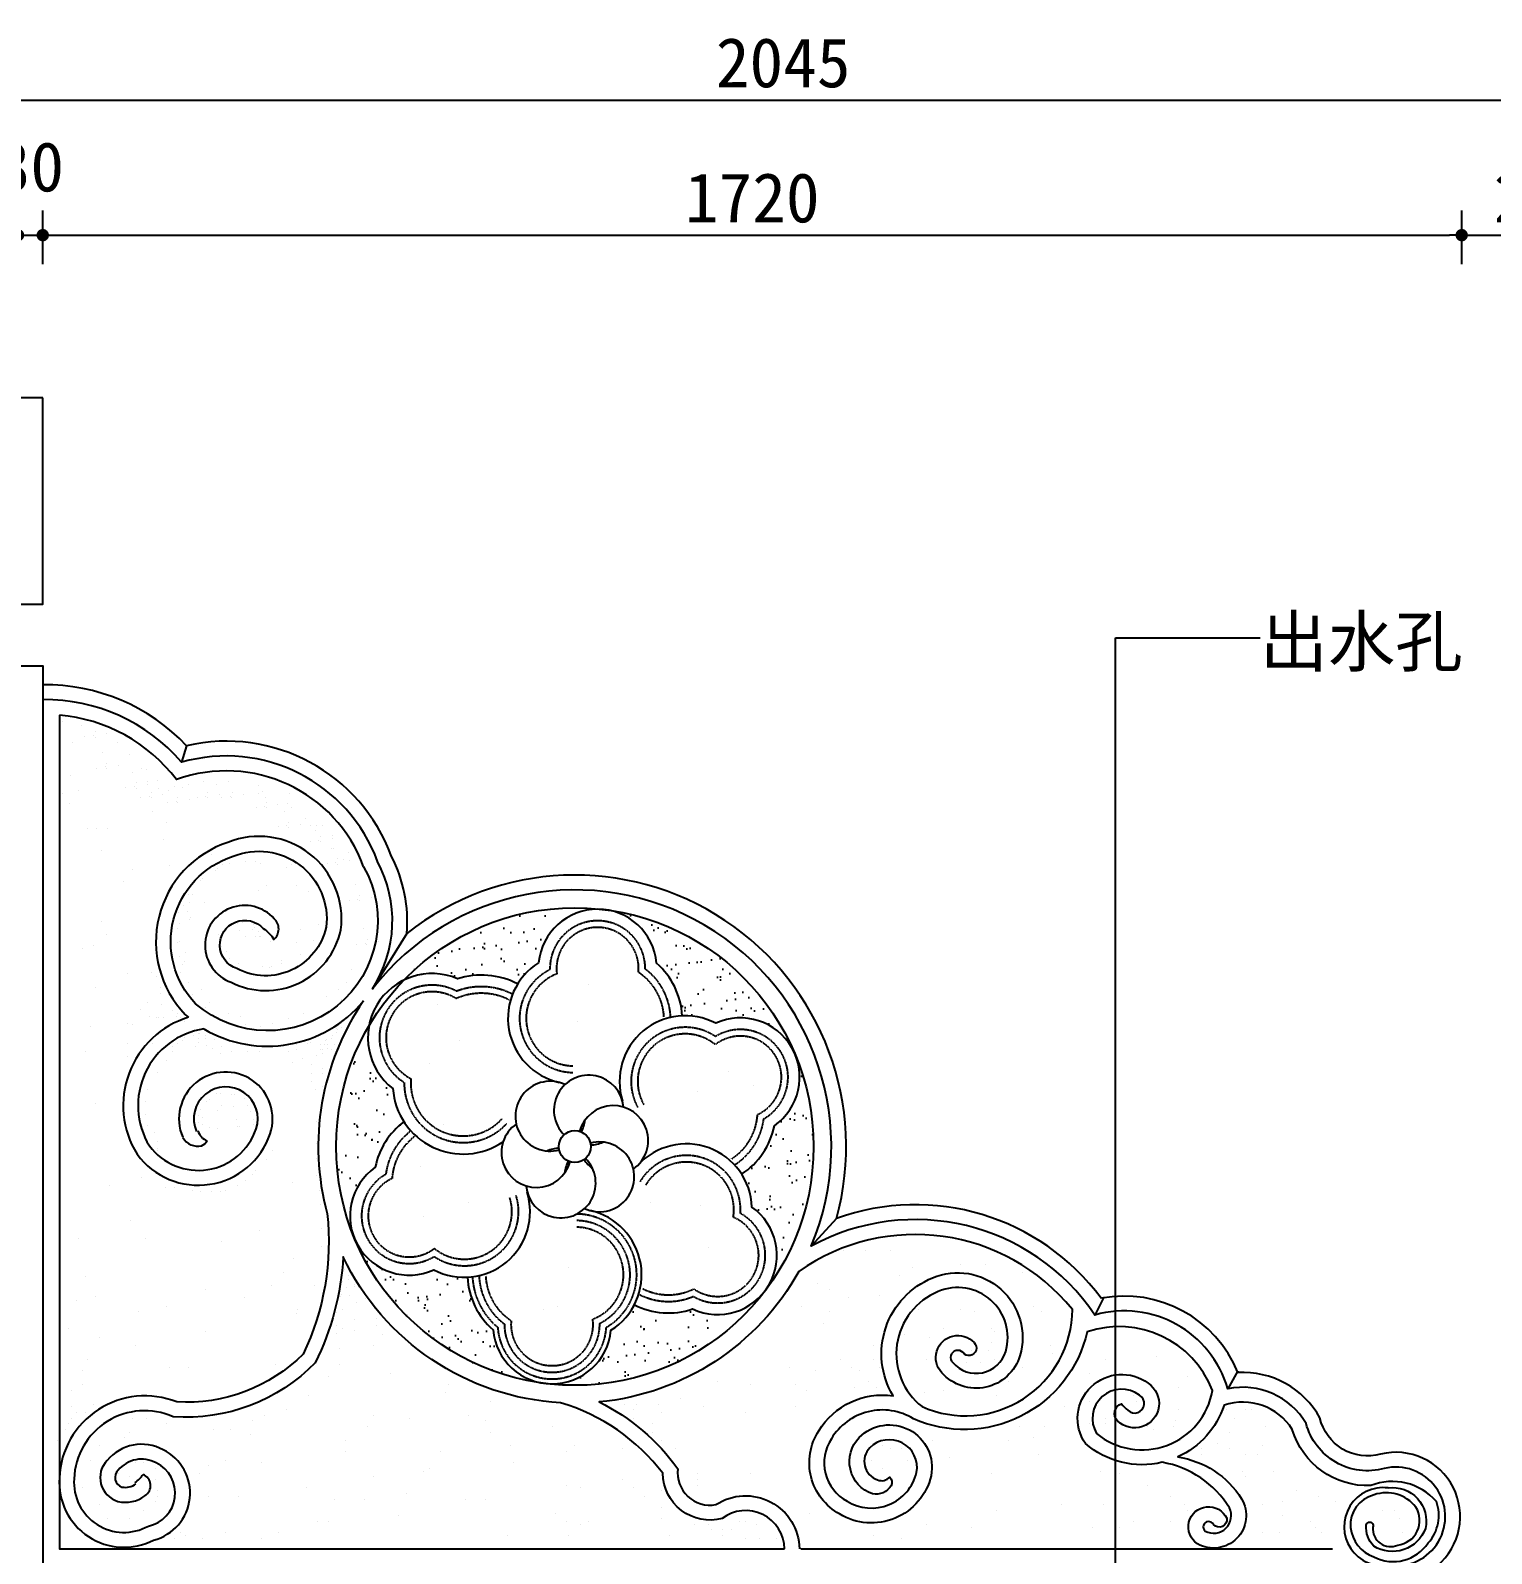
# Model space of a CAD drawing. Extents: x 100 to 5330, y 4380 to 7171.
# Drawn here: x 2473 to 4244, y 5311 to 7156 of the extents above; entities that cross this region are included whole.
import ezdxf

# ---------------------------------------------------------------- set-up
doc = ezdxf.new("R2010")
doc.units = 0
doc.header["$LTSCALE"] = 0.85
doc.header["$MEASUREMENT"] = 0
doc.header["$PDMODE"] = 3
doc.header["$PDSIZE"] = 15
doc.linetypes.add('DASHED', pattern=[0.75, 0.5, -0.25])
doc.layers.get('0').update_dxf_attribs({"color": 3, "linetype": 'CONTINUOUS'})
doc.layers.get('DEFPOINTS').update_dxf_attribs({"linetype": 'CONTINUOUS'})
for name, color, linetype in [('3', 3, 'CONTINUOUS'), ('4', 4, 'CONTINUOUS'), ('7', 7, 'CONTINUOUS'), ('BH', 3, 'CONTINUOUS'), ('DIM', 3, 'CONTINUOUS'), ('TEXT', 3, 'CONTINUOUS')]:
    doc.layers.add(name, color=color, linetype=linetype)
doc.styles.add('HZ', font='')
doc.styles.get("Standard").update_dxf_attribs({"font": 'ISOCP'})
doc.styles.get('HZ').set_extended_font_data('仿宋_GB2312')
doc.dimstyles.new('ISO-25_WS', dxfattribs={"dimscale": 10, "dimtxt": 2.5, "dimasz": 2.5, "dimexe": 1.25, "dimexo": 0.625, "dimtad": 1, "dimdec": 4, "dimtxsty": 'STANDARD', "dimcen": 2.5, "dimazin": 3, "dimtfac": 1, "dimtdec": 4, "dimtmove": 0, "dimatfit": 3, "dimtolj": 1, "dimtzin": 0})

# ---------------------------------------------------------------- blocks, each defined once
blk = doc.blocks.new('_DOT')
at = {"color": 0, "linetype": 'BYBLOCK'}
blk.add_line((-0.5, 0), (-1, 0), dxfattribs=at)
at = {"color": 0, "linetype": 'BYBLOCK', "const_width": 0.5}
blk.add_lwpolyline([(-0.25, 0, 1), (0.25, 0, 1)], format="xyb", close=True, dxfattribs=at)
blk = doc.blocks.new('*D56')
at = {"color": 0, "linetype": 'BYBLOCK'}
for p, q in [((30186.6, -21385.8), (30186.6, -21288.8)), ((28156.8, -21318.8), (30171.6, -21318.8))]:
    blk.add_line(p, q, dxfattribs=at)
at = {"layer": 'DEFPOINTS', "color": 0, "linetype": 'BYBLOCK'}
for p in [(30186.6, -21318.8), (28141.8, -21400.6), (30186.6, -21415.8)]:
    blk.add_point(p, dxfattribs=at)
at = {"color": 0, "linetype": 'BYBLOCK', "xscale": 15, "yscale": 15, "zscale": 15, "rotation": 180}
blk.add_blockref('_DOT', (28141.8, -21318.8), dxfattribs=at)
at = {"color": 0, "linetype": 'BYBLOCK', "xscale": 15, "yscale": 15, "zscale": 15}
blk.add_blockref('_DOT', (30186.6, -21318.8), dxfattribs=at)
at = {"color": 0, "linetype": 'BYBLOCK', "insert": (29164.2, -21273.8), "char_height": 60, "attachment_point": 5, "style": 'HZ'}
blk.add_mtext('\\A1;2045', dxfattribs=at)
blk = doc.blocks.new('*D6')
at = {"color": 0, "linetype": 'BYBLOCK'}
for p, q in [((28236.8, -21517.6), (28236.8, -21452.5)), ((28266.8, -21517.6), (28266.8, -21452.5)), ((28221.8, -21482.5), (28206.8, -21482.5)), ((28236.8, -21482.5), (28266.8, -21482.5)), ((28236.8, -21482.5), (28266.8, -21482.5)), ((28281.8, -21482.5), (28296.8, -21482.5))]:
    blk.add_line(p, q, dxfattribs=at)
at = {"layer": 'DEFPOINTS', "color": 0, "linetype": 'BYBLOCK'}
for p in [(28266.8, -21482.5), (28236.8, -21547.6), (28266.8, -21547.6)]:
    blk.add_point(p, dxfattribs=at)
at = {"color": 0, "linetype": 'BYBLOCK', "xscale": 15, "yscale": 15, "zscale": 15}
blk.add_blockref('_DOT', (28236.8, -21482.5), dxfattribs=at)
at = {"color": 0, "linetype": 'BYBLOCK', "xscale": 15, "yscale": 15, "zscale": 15, "rotation": 180}
blk.add_blockref('_DOT', (28266.8, -21482.5), dxfattribs=at)
at = {"color": 0, "linetype": 'BYBLOCK', "insert": (28251.8, -21400), "char_height": 60, "attachment_point": 5, "style": 'HZ'}
blk.add_mtext('\\A1;30', dxfattribs=at)
blk = doc.blocks.new('*D9')
at = {"color": 0, "linetype": 'BYBLOCK'}
for p, q in [((28266.8, -21517.6), (28266.8, -21452.5)), ((29986.6, -21517.6), (29986.6, -21452.5)), ((28281.8, -21482.5), (29971.6, -21482.5))]:
    blk.add_line(p, q, dxfattribs=at)
at = {"layer": 'DEFPOINTS', "color": 0, "linetype": 'BYBLOCK'}
for p in [(29986.6, -21482.5), (28266.8, -21547.6), (29986.6, -21547.6)]:
    blk.add_point(p, dxfattribs=at)
at = {"color": 0, "linetype": 'BYBLOCK', "xscale": 15, "yscale": 15, "zscale": 15, "rotation": 180}
blk.add_blockref('_DOT', (28266.8, -21482.5), dxfattribs=at)
at = {"color": 0, "linetype": 'BYBLOCK', "xscale": 15, "yscale": 15, "zscale": 15}
blk.add_blockref('_DOT', (29986.6, -21482.5), dxfattribs=at)
at = {"color": 0, "linetype": 'BYBLOCK', "insert": (29126.7, -21437.5), "char_height": 60, "attachment_point": 5, "style": 'HZ'}
blk.add_mtext('\\A1;1720', dxfattribs=at)
blk = doc.blocks.new('*D5')
at = {"color": 0, "linetype": 'BYBLOCK'}
for p, q in [((29986.6, -21517.6), (29986.6, -21452.5)), ((30186.6, -21514.8), (30186.6, -21452.5)), ((30001.6, -21482.5), (30171.6, -21482.5))]:
    blk.add_line(p, q, dxfattribs=at)
at = {"layer": 'DEFPOINTS', "color": 0, "linetype": 'BYBLOCK'}
for p in [(30186.6, -21482.5), (29986.6, -21547.6), (30186.6, -21544.8)]:
    blk.add_point(p, dxfattribs=at)
at = {"color": 0, "linetype": 'BYBLOCK', "xscale": 15, "yscale": 15, "zscale": 15, "rotation": 180}
blk.add_blockref('_DOT', (29986.6, -21482.5), dxfattribs=at)
at = {"color": 0, "linetype": 'BYBLOCK', "xscale": 15, "yscale": 15, "zscale": 15}
blk.add_blockref('_DOT', (30186.6, -21482.5), dxfattribs=at)
at = {"color": 0, "linetype": 'BYBLOCK', "insert": (30086.6, -21437.5), "char_height": 60, "attachment_point": 5, "style": 'HZ'}
blk.add_mtext('\\A1;200', dxfattribs=at)

msp = doc.modelspace()

# ---------------------------------------------------------------- hatches: boundary and pattern name
at = {"layer": 'BH'}
h = msp.add_hatch(dxfattribs=at)
h.set_pattern_fill('AR-SAND', color=256, scale=20, style=0)
h.set_pattern_definition([(37.5, (11225.832, 10543.312), (-1.25987, 38.53648), [0, -30.4, 0, -34, 0, -32.5]), (7.5, (11225.83, 10543.31), (35.39553, 56.44292), [0, -16.4, 0, -27.4, 0, -10.5]), (327.5, (11201.232, 10543.312), (62.28284, 0.11318), [0, -10, 0, -36, 0, -47]), (317.5, (11201.23, 10543.31), (60.12253, 17.5535), [0, -5, 0, -23.6, 0, -27])])
h.paths.add_polyline_path([(3063.9, 6000.9, 0.196998), (2990.8, 6007.2, 0.219933), (2925.5, 6005.4, 0.194994), (2843.8, 5803.9, 1), (3422.5, 5803.9, 0.377436), (3169.8, 6090.9, 0.423489), (3089.3, 6026.6, 0.11464)])
h.paths.add_polyline_path([(3422.5, 5803.9, 0.099431), (3400, 5915.7, 0.423489), (3304, 5953.3, 0.1338), (3263.2, 5962.3, 0.202737), (3232.3, 6026, 0.352629), (3169.9, 6090.9, 0.451992), (2843.8, 5803.9, 1)])
h.paths.add_polyline_path([(3363.3, 5628.7, 0.423489), (3347.9, 5730.6, 0.1338), (3335.3, 5770.5, 0.202737), (3375, 5829.1, 0.352629), (3400, 5915.6, 0.819149), (2843.8, 5803.9, 0.717999)])
h.paths.add_polyline_path([(3205.3, 5612.2, 0.202737), (3275.9, 5607.1, 0.352629), (3363.3, 5628.6, 0.164161), (3422.5, 5803.9, 1), (2843.8, 5803.9, 0.377436), (3096.5, 5516.9, 0.423489), (3177, 5581.3, 0.1338)])
h.paths.add_polyline_path([(2843.8, 5803.9, 0.099431), (2866.3, 5692.2, 0.423489), (2962.3, 5654.6, 0.1338), (3003.1, 5645.6, 0.202737), (3034, 5581.9, 0.352629), (3096.4, 5516.9, 0.451992), (3422.5, 5803.9, 1)])
h.paths.add_polyline_path([(2883.7, 5950.5, 0.283657), (2912.6, 5874.1, 0.125805), (2926.1, 5833.9, 0.185584), (2891.3, 5778.8, 0.352629), (2866.3, 5692.2, 0.819149), (3422.5, 5803.9, 0.764269)])

# ---------------------------------------------------------------- linework, layer by layer
at = {"layer": '3'}
for p, q in [((2662.7, 6289.6), (2656.6, 6269.5)), ((2929.4, 6062.1), (2887.9, 5995.1)), ((3450.3, 5716.6), (3419.6, 5683.1)), ((3774.4, 5621.5), (3763.5, 5599.8)), ((3936.8, 5532.1), (3924.6, 5510.3))]:
    msp.add_line(p, q, dxfattribs=at)
for points in [[(4178.8, 5296.3, 0.791416), (4109.8, 5431.2, -0.428624), (4036.3, 5475.1, 0.288308), (3936.8, 5530, 0.357578), (3771.2, 5620.1, 0.331323), (3450.3, 5716.6, 0.724374), (2929.4, 6062.1, 0.142067), (2911, 6155.4, 0.378016), (2662.7, 6289.6, 0.209513), (2488.1, 6363.4)], [(3263.2, 5962.3, 0.202737), (3232.3, 6026, 0.912481), (3089.3, 6026.6, 0.668776), (3114.3, 5881.6)], [(3063.7, 6001.1, 0.196325), (2990.8, 6007.2, 0.881555), (2912.6, 5874.1, 0.578336), (3046.2, 5809.7, 0.578336)], [(3335.3, 5770.5, 0.202737), (3375, 5829.1, 0.912481), (3304, 5953.3, 0.668776), (3191, 5859.1)], [(3104.7, 5883, 0.003591), (3105.2, 5884.2, 0.003591)], [(3187.4, 5868.1, 0.003591), (3188.7, 5868.3, 0.003591)], [(2926.1, 5833.9, 0.185584), (2891.3, 5778.8, 0.912481), (2962.3, 5654.6, 0.668776), (3075.3, 5748.8)], [(3205.3, 5612.2, 0.202737), (3275.9, 5607.1, 0.912481), (3347.9, 5730.6, 0.668776), (3209.8, 5781.5)], [(3078.9, 5739.8, 0.003591), (3077.6, 5739.6, 0.003591)], [(3003.1, 5645.6, 0.202737), (3034, 5581.9, 0.912481), (3177, 5581.3, 0.668776), (3152, 5726.3)], [(4118.8, 5390.3, -0.525547), (4164.1, 5341.1, -0.477146), (4101.4, 5319.8, -0.208438), (4092.4, 5345, -1.234316), (4100.3, 5342.7, 0.561768), (4130.5, 5320.9, 0.54689), (4152.6, 5367.1, 0.318921), (4101.9, 5381.9, 0.370156), (4073.4, 5342.2, 0.290787), (4101.7, 5306.7, 0.381126), (4167.5, 5323.7, 0.278972), (4177.4, 5373.9, 0.316922), (4097.9, 5393.1, -0.343847), (4002.8, 5461.2, 0.346985), (3920.1, 5490.5, -0.209566), (3864, 5427.8, -0.218451), (3941.1, 5377.2, -0.774545), (3887.8, 5322.6, -1.319491), (3923.4, 5353.5, -0.724551), (3907.1, 5345.8, 1.272357), (3897.3, 5337.9, 0.727159), (3926.6, 5366.2, 0.215375), (3845, 5421.3, -0.2422), (3752, 5444.1, -0.848771), (3828, 5517.2, -1.103306), (3790.8, 5471.6, -0.548166), (3795.8, 5492.3, 0.062449), (3803.5, 5484.3, 1.124341), (3817.7, 5502.5, 0.829528), (3765.6, 5456.1, 0.575232), (3906.1, 5508.4, 0.400538), (3754.2, 5579.4, -0.471263), (3543.5, 5474.1, 0.416819), (3444.1, 5449.8, 0.440092), (3463.1, 5374.3, 0.510008), (3547.4, 5408.9, 0.736291), (3490.6, 5438.9, 0.545634), (3499.9, 5400, 0.305141), (3514.9, 5403.3, -0.358537), (3516.5, 5392.9, -0.302397), (3493.9, 5383, -0.547148), (3477.8, 5451.5, -0.741373), (3565, 5405.1, -0.509756), (3454.1, 5358.7, -0.436292), (3428.9, 5459.4, -0.301431), (3518.9, 5501.8, -0.46), (3566.8, 5644.8, -0.632848), (3672.6, 5550.4, -0.586963), (3578.1, 5529.8, -1.012216), (3617, 5566.3, -1.075767), (3603.7, 5554.2, 1.030358), (3591.3, 5542.1, 0.590279), (3655.4, 5555.6, 0.633127), (3573.7, 5628.2, 0.576936), (3554, 5488.8, 0.540706), (3736.2, 5606.4, 0.394895), (3404.8, 5652.7, -0.246798), (3162.6, 5494.4, -0.121809), (3258.1, 5413.5, 0.509232), (3304.2, 5370, -0.591009), (3405.4, 5316.6)]]:
    msp.add_lwpolyline(points, format="xyb", dxfattribs=at)
at = {"layer": '3', "linetype": 'DASHED'}
for points in [[(3249.2, 5961.6, 0.222479), (3218.5, 6019.1, 1.018653), (3103, 6018.2, 0.789851), (3130.8, 5893.7, 0.789851)], [(3241.2, 5961.2, 0.238434), (3210.3, 6015.1, 1.119632), (3111.4, 6013.1, 0.828286), (3130.9, 5901.7, 0.828286)], [(3057.3, 5988.6, 0.213023), (2989.9, 5992.1, 0.965558), (2926.4, 5881.6, 0.689183), (3050.6, 5831.8, 0.689183)], [(3053.7, 5981.5, 0.226057), (2989.4, 5983.2, 1.039959), (2934.6, 5886.1, 0.716538), (3044.7, 5837.3, 0.716538)], [(3327.7, 5782.3, 0.222479), (3362.2, 5837.6, 1.018653), (3303.6, 5937.2, 0.789851), (3209.7, 5850.8, 0.789851)], [(3323.3, 5789, 0.238434), (3354.6, 5842.7, 1.119632), (3303.4, 5927.4, 0.828286), (3216.7, 5854.7, 0.828286)], [(2934.3, 5822.6, 0.204594), (2904.1, 5770.3, 1.018653), (2962.7, 5670.7, 0.708848), (3062, 5744.6, 0.708848)], [(2939.1, 5816.2, 0.220428), (2911.7, 5765.2, 1.119632), (2962.9, 5680.5, 0.744341), (3054.3, 5742.2, 0.744341)], [(3211.7, 5624.6, 0.222479), (3276.8, 5622.4, 1.018653), (3333.8, 5723, 0.789851), (3212, 5761.1, 0.789851)], [(3215.3, 5631.8, 0.238434), (3277.4, 5631.5, 1.119632), (3325.2, 5718.2, 0.828286), (3218.9, 5757, 0.828286)], [(3009.1, 5645.9, 0.210233), (3039.8, 5584.8, 0.950707), (3171.3, 5584.9, 0.762547), (3135.6, 5722.2, 0.68355)], [(3017.1, 5646.3, 0.222479), (3047.8, 5588.8, 1.018653), (3163.3, 5589.7, 0.789851), (3135.5, 5714.2, 0.789851)], [(3025.1, 5646.7, 0.238434), (3056, 5592.8, 1.119632), (3154.9, 5594.8, 0.828286), (3135.4, 5706.2, 0.828286)]]:
    msp.add_lwpolyline(points, format="xyb", dxfattribs=at)
at = {"layer": '4'}
msp.add_lwpolyline([(2488.4, 6711.3), (2238.4, 6711.3), (2238.4, 6461.3), (2488.4, 6461.3)], close=True, dxfattribs=at)
msp.add_lwpolyline([(2238.4, 5296.3), (2238.4, 6386.3), (2488.4, 6386.3), (2488.4, 5296.3)], dxfattribs=at)
msp.add_lwpolyline([(4118.8, 5390.3, 1.148503), (4120.4, 5296.3, 1.205155), (4114.3, 5413.8, -0.416553), (4019.5, 5468.4, 0.322391), (3924.6, 5510.3, 0.412716), (3763.5, 5599.8, 0.387356), (3419.6, 5683.1, 0.876565), (2887.9, 5995.1, 0.271531), (2894.1, 6149.2, 0.393366), (2656.6, 6269.5, 0.222097), (2488.4, 6345.4)], format="xyb", dxfattribs=at)
at = {"layer": '7'}
for points in [[(2508.4, 6326.7), (2508.4, 5316.3), (3387.4, 5316.3)], [(3406.9, 5316.3), (4051.4, 5316.3)]]:
    msp.add_lwpolyline(points, dxfattribs=at)
for points in [[(2877.2, 6143, 0.412659), (2650.4, 6248.5, 0.211698), (2508.4, 6326.7)], [(2877.2, 6143, -0.840249), (2673.5, 5976.9, -0.553096), (2719, 6155.6, -0.572926), (2831.8, 6069.6, -0.492881), (2723.6, 6019.5, -1.30331), (2755.5, 6068, -0.123513), (2768.4, 6054.8, 0.441623), (2768.9, 6080, 1.281603), (2716.5, 6002.9, 0.4913), (2849.6, 6066.5, 0.573534), (2712.8, 6172.5, 0.552939), (2660.9, 5964, 0.007689), (2664.8, 5960.5)], [(2877.1, 5980.3, 0.220331), (2833, 5722.7, -0.140683), (2803.8, 5552.5, -0.214238), (2650.6, 5494.4, 0.51836), (2508.4, 5402.4, 0.583613), (2622.7, 5327.1, 0.697928), (2634.1, 5436.5, 0.357278), (2566.4, 5423.7, 0.563996), (2579.3, 5374, 0.225672), (2612.1, 5380.8)], [(2683.6, 5946.4, 0.367555), (2877.1, 5980.3, 0.367555)], [(2664.8, 5960.5, 0.491884), (2602.6, 5794.6, 0.605662), (2763.9, 5819.4, 1.452465), (2658, 5815.1)], [(2683.6, 5946.4, 0.536303), (2617.5, 5804.7, 0.602214), (2746.9, 5825.2, 1.451576), (2674.5, 5822.2)], [(3387.4, 5316.3, 0.612468), (3311.7, 5353.3, -0.489604), (3239.8, 5408, 0.158896), (3116, 5493.5, -0.274452), (2852.4, 5670.3, -0.101314), (2818.6, 5542, -0.221703), (2646.4, 5476.6, 0.529466), (2526.3, 5401.4, 0.596653), (2616.3, 5344.1, 0.720078), (2625.8, 5420.5, 0.366205), (2579.7, 5411.6, 0.568534), (2584.1, 5391.4, 0.219603), (2601.2, 5395.2)], [(3754.2, 5579.4, 0.115176), (3754.2, 5579.4, 0.001848), (3754.2, 5579.4)]]:
    msp.add_lwpolyline(points, format="xyb", dxfattribs=at)
msp.add_circle((3133.2, 5803.9), 19.3, dxfattribs=at)
for centre, radius, start, end in [((3150.1, 5848), 42.3, 5.0432, 224.8352), ((3103.4, 5840.7), 42.3, 65.0432, 284.8352), ((3179.8, 5811.3), 42.3, 305.0432, 164.8352), ((3103.4, 5840.7), 42.3, 333.0988, 353.8083), ((2676.5, 5825.6), 21.3, 209.6033, 281.7006), ((2695.1, 5828.8), 19.6, 197.4351, 247.1227), ((3086.5, 5796.6), 42.3, 125.0432, 344.8352), ((2675, 5817.7), 14.2, 294.0866, 330.7628), ((3116.2, 5759.8), 42.3, 93.0988, 113.8083), ((3162.9, 5767.2), 42.3, 245.0432, 104.8352), ((3150.1, 5848), 42.3, 273.0988, 293.8083), ((3116.2, 5759.8), 42.3, 185.0432, 44.8352), ((3162.9, 5767.2), 42.3, 153.0988, 173.8083), ((3179.8, 5811.3), 42.3, 213.0988, 233.8083), ((2583.4, 5423), 31, 302.3582, 328.3773), ((2604.4, 5393.2), 14.6, 301.9917, 68.085)]:
    msp.add_arc(centre, radius, start, end, dxfattribs=at)
at = {"layer": 'BH'}
for p, q in [((2511.9, 6318.8), (2511.9, 6318.8)), ((2535.6, 6314.4), (2535.6, 6314.4)), ((2547.1, 6319.4), (2547.1, 6319.4)), ((2523.8, 6293.6), (2523.8, 6293.6)), ((2539.3, 6300.4), (2539.3, 6300.4)), ((2549.7, 6301.8), (2549.7, 6301.8)), ((2551.8, 6300), (2551.8, 6300)), ((2551.9, 6306.3), (2551.9, 6306.3)), ((2566, 6304), (2566, 6304)), ((2578.7, 6293.6), (2578.7, 6293.6)), ((2561.2, 6281.5), (2561.2, 6281.5)), ((2593.5, 6278.8), (2593.5, 6278.8)), ((2553.4, 6262.5), (2553.4, 6262.5)), ((2563.8, 6263.9), (2563.8, 6263.9)), ((2565.9, 6262.1), (2565.9, 6262.1)), ((2566, 6268.4), (2566, 6268.4)), ((2580.1, 6266), (2580.1, 6266)), ((2596.9, 6257.7), (2596.9, 6257.7)), ((2608.3, 6262.5), (2608.3, 6262.5)), ((2614.3, 6261), (2614.3, 6261)), ((2522.3, 6253.6), (2522.3, 6253.6)), ((2589.1, 6238.7), (2589.1, 6238.7)), ((2599.5, 6240.1), (2599.5, 6240.1)), ((2601.6, 6238.3), (2601.6, 6238.3)), ((2601.7, 6244.6), (2601.7, 6244.6)), ((2614.7, 6245.8), (2614.7, 6245.8)), ((2615.8, 6242.2), (2615.8, 6242.2)), ((2627.6, 6247.7), (2627.6, 6247.7)), ((2647.5, 6239.9), (2647.5, 6239.9)), ((2657.3, 6238.8), (2657.3, 6238.8)), ((2664.7, 6243.2), (2664.7, 6243.2)), ((2683.2, 6245.8), (2683.2, 6245.8)), ((2698.8, 6243.2), (2698.8, 6243.2)), ((2712.9, 6245.8), (2712.9, 6245.8)), ((2749.3, 6241.8), (2749.3, 6241.8)), ((2511.9, 6231.4), (2511.9, 6231.4)), ((2520.8, 6219.5), (2520.8, 6219.5)), ((2531.2, 6235.8), (2531.2, 6235.8)), ((2607, 6226.9), (2607, 6226.9)), ((2617.4, 6228.2), (2617.4, 6228.2)), ((2619.5, 6232.7), (2619.5, 6232.7)), ((2619.5, 6226.4), (2619.5, 6226.4)), ((2629.1, 6237.3), (2629.1, 6237.3)), ((2633.6, 6230.4), (2633.6, 6230.4)), ((2639.7, 6220.9), (2639.7, 6220.9)), ((2641, 6235.8), (2641, 6235.8)), ((2650.1, 6222.3), (2650.1, 6222.3)), ((2652.2, 6226.8), (2652.2, 6226.8)), ((2652.2, 6220.5), (2652.2, 6220.5)), ((2666.4, 6224.4), (2666.4, 6224.4)), ((2675.4, 6226.9), (2675.4, 6226.9)), ((2685.8, 6228.2), (2685.8, 6228.2)), ((2687.9, 6232.7), (2687.9, 6232.7)), ((2687.9, 6226.4), (2687.9, 6226.4)), ((2702, 6230.4), (2702, 6230.4)), ((2705.1, 6226.9), (2705.1, 6226.9)), ((2715.5, 6228.2), (2715.5, 6228.2)), ((2717.6, 6226.4), (2717.6, 6226.4)), ((2717.7, 6232.7), (2717.7, 6232.7)), ((2731.8, 6230.4), (2731.8, 6230.4)), ((2749.3, 6231.4), (2749.3, 6231.4)), ((2754.5, 6234), (2754.5, 6234)), ((2758.2, 6226.9), (2758.2, 6226.9)), ((2759.3, 6220.8), (2759.3, 6220.8)), ((2784.9, 6219.5), (2784.9, 6219.5)), ((2787.9, 6231.4), (2787.9, 6231.4)), ((2621.1, 6209.7), (2621.1, 6209.7)), ((2746.8, 6215), (2746.8, 6215)), ((2757.2, 6216.3), (2757.2, 6216.3)), ((2759.3, 6214.6), (2759.3, 6214.6)), ((2773.4, 6218.5), (2773.4, 6218.5)), ((2781.3, 6210.2), (2781.3, 6210.2)), ((2789.3, 6215.1), (2789.3, 6215.1)), ((2807.1, 6201.7), (2807.1, 6201.7)), ((2543.1, 6189.4), (2543.1, 6189.4)), ((2553.3, 6189.4), (2553.3, 6189.4)), ((2566.8, 6189.4), (2566.8, 6189.4)), ((2638, 6196.2), (2638, 6196.2)), ((2773.5, 6191.2), (2773.5, 6191.2)), ((2783.9, 6192.6), (2783.9, 6192.6)), ((2786, 6190.8), (2786, 6190.8)), ((2786.1, 6197.1), (2786.1, 6197.1)), ((2800.2, 6194.7), (2800.2, 6194.7)), ((2813.1, 6192.8), (2813.1, 6192.8)), ((2819, 6186.9), (2819, 6186.9)), ((2820, 6192.4), (2820, 6192.4)), ((2827.9, 6192.8), (2827.9, 6192.8)), ((2634.6, 6175.8), (2634.6, 6175.8)), ((2812.2, 6173.4), (2812.2, 6173.4)), ((2822.6, 6174.7), (2822.6, 6174.7)), ((2824.7, 6179.2), (2824.7, 6179.2)), ((2824.7, 6173), (2824.7, 6173)), ((2838.3, 6164.7), (2838.3, 6164.7)), ((2838.9, 6176.9), (2838.9, 6176.9)), ((2839.8, 6181), (2839.8, 6181)), ((2840.8, 6165.6), (2840.8, 6165.6)), ((2560, 6162.3), (2560, 6162.3)), ((2692.9, 6157.3), (2692.9, 6157.3)), ((2706.3, 6145.4), (2706.3, 6145.4)), ((2715.2, 6146.9), (2715.2, 6146.9)), ((2734.4, 6149.9), (2734.4, 6149.9)), ((2746.3, 6149.9), (2746.3, 6149.9)), ((2752.2, 6146.9), (2752.2, 6146.9)), ((2789.3, 6145.4), (2789.3, 6145.4)), ((2833, 6146.6), (2833, 6146.6)), ((2843.4, 6148), (2843.4, 6148)), ((2845.5, 6146.2), (2845.5, 6146.2)), ((2845.6, 6152.5), (2845.6, 6152.5)), ((2853.1, 6151.3), (2853.1, 6151.3)), ((2859.1, 6160.2), (2859.1, 6160.2)), ((2859.7, 6150.1), (2859.7, 6150.1)), ((2596.5, 6139.5), (2596.5, 6139.5)), ((2642.5, 6143.9), (2642.5, 6143.9)), ((2682.5, 6129.1), (2682.5, 6129.1)), ((2697.4, 6138), (2697.4, 6138)), ((2700.3, 6141), (2700.3, 6141)), ((2783.4, 6142.5), (2783.4, 6142.5)), ((2586.1, 6124.7), (2586.1, 6124.7)), ((2664.7, 6109.8), (2664.7, 6109.8)), ((2669.2, 6109.8), (2669.2, 6109.8)), ((2679.5, 6126.2), (2679.5, 6126.2)), ((2749.3, 6114.3), (2749.3, 6114.3)), ((2759.7, 6120.2), (2759.7, 6120.2)), ((2795.3, 6120.2), (2795.3, 6120.2)), ((2810.1, 6112.8), (2810.1, 6112.8)), ((2867.6, 6121.1), (2867.6, 6121.1)), ((2658.8, 6096.5), (2658.8, 6096.5)), ((2666.2, 6099.5), (2666.2, 6099.5)), ((2684, 6099.5), (2684, 6099.5)), ((2859.8, 6102.1), (2859.8, 6102.1)), ((2870.2, 6103.4), (2870.2, 6103.4)), ((2872.3, 6107.9), (2872.3, 6107.9)), ((2872.3, 6101.7), (2872.3, 6101.7)), ((2886.5, 6105.6), (2886.5, 6105.6)), ((2559.4, 6077.2), (2559.4, 6077.2)), ((2652.8, 6087.6), (2652.8, 6087.6)), ((2654.3, 6074.3), (2654.3, 6074.3)), ((2663.2, 6089.1), (2663.2, 6089.1)), ((2666.2, 6078.7), (2666.2, 6078.7)), ((2667.7, 6081.7), (2667.7, 6081.7)), ((2724.1, 6074.3), (2724.1, 6074.3)), ((2730, 6075.8), (2730, 6075.8)), ((2743.3, 6072.8), (2743.3, 6072.8)), ((2822, 6072.8), (2822, 6072.8)), ((2565.3, 6060.9), (2565.3, 6060.9)), ((2651.4, 6068.3), (2651.4, 6068.3)), ((2701.8, 6060.9), (2701.8, 6060.9)), ((2727, 6065.4), (2727, 6065.4)), ((2734.4, 6058), (2734.4, 6058)), ((2741.9, 6066.9), (2741.9, 6066.9)), ((2744.8, 6069.8), (2744.8, 6069.8)), ((2746.3, 6058), (2746.3, 6058)), ((2749.3, 6063.9), (2749.3, 6063.9)), ((2750.8, 6058), (2750.8, 6058)), ((2752.2, 6058), (2752.2, 6058)), ((2801.2, 6066.9), (2801.2, 6066.9)), ((2816, 6053.5), (2816, 6053.5)), ((2876.5, 6067.6), (2876.5, 6067.6)), ((2881.3, 6054.4), (2881.3, 6054.4)), ((2536.3, 6043.8), (2536.3, 6043.8)), ((2549.9, 6047.2), (2549.9, 6047.2)), ((2651.4, 6050.6), (2651.4, 6050.6)), ((2654.3, 6052), (2654.3, 6052)), ((2661.7, 6038.7), (2661.7, 6038.7)), ((2704.8, 6046.1), (2704.8, 6046.1)), ((2710.7, 6040.2), (2710.7, 6040.2)), ((2764.1, 6052), (2764.1, 6052)), ((2795.3, 6050.6), (2795.3, 6050.6)), ((2801.2, 6037.2), (2801.2, 6037.2)), ((2868.7, 6048.6), (2868.7, 6048.6)), ((2879.1, 6050), (2879.1, 6050)), ((2881.2, 6048.2), (2881.2, 6048.2)), ((2895.4, 6052.1), (2895.4, 6052.1)), ((2654.3, 6034.3), (2654.3, 6034.3)), ((2657.3, 6023.9), (2657.3, 6023.9)), ((2660.3, 6028.3), (2660.3, 6028.3)), ((2715.2, 6031.3), (2715.2, 6031.3)), ((2725.5, 6025.4), (2725.5, 6025.4)), ((2755.2, 6022.4), (2755.2, 6022.4)), ((2762.6, 6020.9), (2762.6, 6020.9)), ((2765.6, 6022.4), (2765.6, 6022.4)), ((2777.5, 6029.8), (2777.5, 6029.8)), ((2777.5, 6025.4), (2777.5, 6025.4)), ((2862, 6018), (2862, 6018)), ((2590.5, 6013.5), (2590.5, 6013.5)), ((2620.2, 6015), (2620.2, 6015)), ((2626.1, 6010.5), (2626.1, 6010.5)), ((2655.8, 6015), (2655.8, 6015)), ((2664.7, 6003.1), (2664.7, 6003.1)), ((2856.1, 6003.1), (2856.1, 6003.1)), ((3149.8, 5999.8), (3149.8, 5999.8)), ((2551.9, 5997.2), (2551.9, 5997.2)), ((2630.6, 5997.2), (2630.6, 5997.2)), ((2630.6, 5989.8), (2630.6, 5989.8)), ((2669.2, 5988.3), (2669.2, 5988.3)), ((2681, 5994.2), (2681, 5994.2)), ((2832.4, 5985.3), (2832.4, 5985.3)), ((2847.2, 5994.2), (2847.2, 5994.2)), ((2850.2, 5982.4), (2850.2, 5982.4)), ((2606.8, 5970.5), (2606.8, 5970.5)), ((2615.7, 5977.9), (2615.7, 5977.9)), ((2617.2, 5961.6), (2617.2, 5961.6)), ((2632.1, 5976.5), (2632.1, 5976.5)), ((2645.4, 5969), (2645.4, 5969)), ((2649.9, 5961.6), (2649.9, 5961.6)), ((2651.4, 5964.6), (2651.4, 5964.6)), ((2685.5, 5972), (2685.5, 5972)), ((2689.9, 5977.9), (2689.9, 5977.9)), ((2713.7, 5964.6), (2713.7, 5964.6)), ((2728.5, 5961.6), (2728.5, 5961.6)), ((2804.2, 5964.6), (2804.2, 5964.6)), ((2966.8, 5976.1), (2966.8, 5976.1)), ((2546, 5949.8), (2546, 5949.8)), ((2590.5, 5952.7), (2590.5, 5952.7)), ((2596.5, 5951.3), (2596.5, 5951.3)), ((2626.1, 5960.2), (2626.1, 5960.2)), ((2629.1, 5960.2), (2629.1, 5960.2)), ((2635, 5960.2), (2635, 5960.2)), ((2655.8, 5960.2), (2655.8, 5960.2)), ((2658.8, 5958.7), (2658.8, 5958.7)), ((2660.3, 5955.7), (2660.3, 5955.7)), ((2701.8, 5960.2), (2701.8, 5960.2)), ((2734.4, 5951.3), (2734.4, 5951.3)), ((2752.2, 5949.8), (2752.2, 5949.8)), ((2767.1, 5952.7), (2767.1, 5952.7)), ((2786.4, 5958.7), (2786.4, 5958.7)), ((2844.2, 5946.8), (2844.2, 5946.8)), ((2845.7, 5945.3), (2845.7, 5945.3)), ((2850.2, 5952.7), (2850.2, 5952.7)), ((2850.2, 5948.3), (2850.2, 5948.3)), ((3136.3, 5955.7), (3136.3, 5955.7)), ((2590.5, 5929), (2590.5, 5929)), ((2621.7, 5929), (2621.7, 5929)), ((2645.4, 5924.6), (2645.4, 5924.6)), ((2651.4, 5929), (2651.4, 5929)), ((2657.3, 5932), (2657.3, 5932)), ((2660.3, 5936.4), (2660.3, 5936.4)), ((2670.6, 5937.9), (2670.6, 5937.9)), ((2673.6, 5924.6), (2673.6, 5924.6)), ((2676.6, 5940.9), (2676.6, 5940.9)), ((2676.6, 5935), (2676.6, 5935)), ((2676.6, 5930.5), (2676.6, 5930.5)), ((2678.1, 5940.9), (2678.1, 5940.9)), ((2685.5, 5937.9), (2685.5, 5937.9)), ((2685.5, 5935), (2685.5, 5935)), ((2687, 5926.1), (2687, 5926.1)), ((2695.9, 5933.5), (2695.9, 5933.5)), ((2704.8, 5924.6), (2704.8, 5924.6)), ((2795.3, 5927.5), (2795.3, 5927.5)), ((2808.6, 5929), (2808.6, 5929)), ((2813.1, 5930.5), (2813.1, 5930.5)), ((2825, 5927.5), (2825, 5927.5)), ((2829.4, 5927.5), (2829.4, 5927.5)), ((2830.9, 5932), (2830.9, 5932)), ((2832.4, 5933.5), (2832.4, 5933.5)), ((2833.9, 5927.5), (2833.9, 5927.5)), ((2838.3, 5935), (2838.3, 5935)), ((2839.8, 5937.9), (2839.8, 5937.9)), ((2841.3, 5927.5), (2841.3, 5927.5)), ((2844.2, 5942.4), (2844.2, 5942.4)), ((2993.9, 5932), (2993.9, 5932)), ((2540.1, 5918.7), (2540.1, 5918.7)), ((2590.5, 5912.7), (2590.5, 5912.7)), ((2638, 5908.3), (2638, 5908.3)), ((2645.4, 5918.7), (2645.4, 5918.7)), ((2694.4, 5923.1), (2694.4, 5923.1)), ((2703.3, 5917.2), (2703.3, 5917.2)), ((2716.6, 5918.7), (2716.6, 5918.7)), ((2735.9, 5918.7), (2735.9, 5918.7)), ((2750.8, 5918.7), (2750.8, 5918.7)), ((2786.4, 5918.7), (2786.4, 5918.7)), ((2795.3, 5921.6), (2795.3, 5921.6)), ((2802.7, 5911.2), (2802.7, 5911.2)), ((2820.5, 5914.2), (2820.5, 5914.2)), ((2825, 5921.6), (2825, 5921.6)), ((2827.9, 5921.6), (2827.9, 5921.6)), ((2827.9, 5917.2), (2827.9, 5917.2)), ((2833.9, 5923.1), (2833.9, 5923.1)), ((2838.3, 5921.6), (2838.3, 5921.6)), ((2627.6, 5893.5), (2627.6, 5893.5)), ((2790.8, 5905.3), (2790.8, 5905.3)), ((2814.6, 5903.8), (2814.6, 5903.8)), ((2814.6, 5892), (2814.6, 5892)), ((2827.9, 5897.9), (2827.9, 5897.9)), ((2827.9, 5892), (2827.9, 5892)), ((2956.6, 5905), (2956.6, 5905)), ((3319.3, 5894.8), (3319.3, 5894.8)), ((2615.7, 5872.7), (2615.7, 5872.7)), ((2814.6, 5883.1), (2814.6, 5883.1)), ((2819, 5872.7), (2819, 5872.7)), ((2827.9, 5877.2), (2827.9, 5877.2)), ((3282, 5871.1), (3282, 5871.1)), ((3349.8, 5877.9), (3349.8, 5877.9)), ((2551.9, 5856.4), (2551.9, 5856.4)), ((2612.8, 5857.9), (2612.8, 5857.9)), ((2687, 5857.9), (2687, 5857.9)), ((2689.9, 5860.8), (2689.9, 5860.8)), ((2698.8, 5868.3), (2698.8, 5868.3)), ((2703.3, 5868.3), (2703.3, 5868.3)), ((2704.8, 5853.4), (2704.8, 5853.4)), ((2716.6, 5866.8), (2716.6, 5866.8)), ((2719.6, 5852), (2719.6, 5852)), ((2721.1, 5866.8), (2721.1, 5866.8)), ((2733, 5862.3), (2733, 5862.3)), ((2735.9, 5853.4), (2735.9, 5853.4)), ((2612.8, 5843.1), (2612.8, 5843.1)), ((2676.6, 5841.6), (2676.6, 5841.6)), ((2676.6, 5832.7), (2676.6, 5832.7)), ((2679.5, 5849), (2679.5, 5849)), ((2682.5, 5838.6), (2682.5, 5838.6)), ((2700.3, 5847.5), (2700.3, 5847.5)), ((2722.6, 5837.1), (2722.6, 5837.1)), ((2740.4, 5846), (2740.4, 5846)), ((2743.3, 5837.1), (2743.3, 5837.1)), ((2820.5, 5834.2), (2820.5, 5834.2)), ((2615.7, 5829.7), (2615.7, 5829.7)), ((2623.2, 5820.8), (2623.2, 5820.8)), ((2682.5, 5831.2), (2682.5, 5831.2)), ((2689.9, 5826.8), (2689.9, 5826.8)), ((2700.3, 5825.3), (2700.3, 5825.3)), ((2724.1, 5828.2), (2724.1, 5828.2)), ((2727, 5828.2), (2727, 5828.2)), ((2743.3, 5831.2), (2743.3, 5831.2)), ((2973.6, 5830.5), (2973.6, 5830.5)), ((2627.6, 5810.5), (2627.6, 5810.5)), ((2627.6, 5801.6), (2627.6, 5801.6)), ((2627.6, 5798.6), (2627.6, 5798.6)), ((2767.1, 5798.6), (2767.1, 5798.6)), ((2820.5, 5807.5), (2820.5, 5807.5)), ((2759.7, 5788.2), (2759.7, 5788.2)), ((2820.5, 5789.7), (2820.5, 5789.7)), ((2946.5, 5779.7), (2946.5, 5779.7)), ((2608.3, 5766), (2608.3, 5766)), ((2734.4, 5763), (2734.4, 5763)), ((2741.9, 5770.4), (2741.9, 5770.4)), ((2746.3, 5774.9), (2746.3, 5774.9)), ((2790.8, 5760.1), (2790.8, 5760.1)), ((2820.5, 5769), (2820.5, 5769)), ((2569.7, 5757.1), (2569.7, 5757.1)), ((2636.5, 5754.1), (2636.5, 5754.1)), ((2648.4, 5754.1), (2648.4, 5754.1)), ((2669.2, 5751.2), (2669.2, 5751.2)), ((2679.5, 5749.7), (2679.5, 5749.7)), ((2692.9, 5749.7), (2692.9, 5749.7)), ((2703.3, 5749.7), (2703.3, 5749.7)), ((2709.2, 5751.2), (2709.2, 5751.2)), ((2724.1, 5757.1), (2724.1, 5757.1)), ((2823.5, 5751.2), (2823.5, 5751.2)), ((2825, 5733.4), (2825, 5733.4)), ((3004.1, 5735.6), (3004.1, 5735.6)), ((3224.4, 5735.6), (3224.4, 5735.6)), ((3285.4, 5732.3), (3285.4, 5732.3)), ((2595, 5714.1), (2595, 5714.1)), ((2826.4, 5705.2), (2826.4, 5705.2)), ((2949.9, 5718.7), (2949.9, 5718.7)), ((2531.2, 5691.9), (2531.2, 5691.9)), ((2612.8, 5691.9), (2612.8, 5691.9)), ((2704.8, 5688.9), (2704.8, 5688.9)), ((2750.8, 5702.3), (2750.8, 5702.3)), ((2792.3, 5668.2), (2792.3, 5668.2)), ((2826.4, 5683), (2826.4, 5683)), ((3295.6, 5681.5), (3295.6, 5681.5)), ((3458.3, 5678.1), (3458.3, 5678.1)), ((3485.4, 5678.1), (3485.4, 5678.1)), ((3515.9, 5678.1), (3515.9, 5678.1)), ((2780.4, 5651.9), (2780.4, 5651.9)), ((2854.6, 5654.8), (2854.6, 5654.8)), ((2859.1, 5647.4), (2859.1, 5647.4)), ((3126.1, 5657.8), (3126.1, 5657.8)), ((3526.1, 5647.6), (3526.1, 5647.6)), ((3543, 5657.8), (3543, 5657.8)), ((3600.7, 5661.2), (3600.7, 5661.2)), ((3631.2, 5661.2), (3631.2, 5661.2)), ((3675.2, 5651), (3675.2, 5651)), ((2540.1, 5645.9), (2540.1, 5645.9)), ((2685.5, 5630.7), (2685.5, 5630.7)), ((2765.6, 5635.6), (2765.6, 5635.6)), ((2817.5, 5635.6), (2817.5, 5635.6)), ((2848.7, 5641.5), (2848.7, 5641.5)), ((2851.7, 5640), (2851.7, 5640)), ((2856.1, 5632.6), (2856.1, 5632.6)), ((2859.1, 5643), (2859.1, 5643)), ((2866.5, 5637), (2866.5, 5637)), ((2866.5, 5634.1), (2866.5, 5634.1)), ((3427.8, 5637.5), (3427.8, 5637.5)), ((3441.4, 5630.7), (3441.4, 5630.7)), ((2529.5, 5617.1), (2529.5, 5617.1)), ((2551.9, 5622.2), (2551.9, 5622.2)), ((2638, 5610.4), (2638, 5610.4)), ((2733, 5620.7), (2733, 5620.7)), ((2848.7, 5622.2), (2848.7, 5622.2)), ((2850.2, 5625.2), (2850.2, 5625.2)), ((2860.6, 5623.7), (2860.6, 5623.7)), ((2868, 5614.8), (2868, 5614.8)), ((2879.9, 5619.3), (2879.9, 5619.3)), ((3112.6, 5610.4), (3112.6, 5610.4)), ((3407.5, 5610.4), (3407.5, 5610.4)), ((3465.1, 5620.5), (3465.1, 5620.5)), ((3502.4, 5623.9), (3502.4, 5623.9)), ((3688.8, 5610.4), (3688.8, 5610.4)), ((2604.1, 5603.6), (2604.1, 5603.6)), ((2795.3, 5601.5), (2795.3, 5601.5)), ((2796.8, 5605.9), (2796.8, 5605.9)), ((2844.2, 5603), (2844.2, 5603)), ((2851.7, 5605.9), (2851.7, 5605.9)), ((2866.5, 5594.1), (2866.5, 5594.1)), ((2890.2, 5607.4), (2890.2, 5607.4)), ((2893.2, 5595.5), (2893.2, 5595.5)), ((3095.6, 5607), (3095.6, 5607)), ((3441.4, 5603.6), (3441.4, 5603.6)), ((3549.8, 5607), (3549.8, 5607)), ((3600.7, 5607), (3600.7, 5607)), ((3617.6, 5603.6), (3617.6, 5603.6)), ((3699, 5603.6), (3699, 5603.6)), ((2519.4, 5583.3), (2519.4, 5583.3)), ((2685.5, 5579.9), (2685.5, 5579.9)), ((2844.2, 5586.7), (2844.2, 5586.7)), ((2844.2, 5577.8), (2844.2, 5577.8)), ((2851.7, 5583.7), (2851.7, 5583.7)), ((2866.5, 5580.7), (2866.5, 5580.7)), ((2893.2, 5586.7), (2893.2, 5586.7)), ((2900.6, 5576.3), (2900.6, 5576.3)), ((3434.6, 5590.1), (3434.6, 5590.1)), ((3532.9, 5576.5), (3532.9, 5576.5)), ((3580.3, 5583.3), (3580.3, 5583.3)), ((3638, 5583.3), (3638, 5583.3)), ((3641.3, 5579.9), (3641.3, 5579.9)), ((2556.6, 5573.1), (2556.6, 5573.1)), ((2600.7, 5563), (2600.7, 5563)), ((2848.2, 5559.6), (2848.2, 5559.6)), ((2888.8, 5563), (2888.8, 5563)), ((3495.6, 5563), (3495.6, 5563)), ((3563.4, 5573.1), (3563.4, 5573.1)), ((3614.2, 5556.2), (3614.2, 5556.2)), ((3634.6, 5556.2), (3634.6, 5556.2)), ((3638, 5566.3), (3638, 5566.3)), ((3709.1, 5563), (3709.1, 5563)), ((2543.1, 5546), (2543.1, 5546)), ((2770.2, 5539.3), (2770.2, 5539.3)), ((2848.2, 5539.3), (2848.2, 5539.3)), ((3454.9, 5546), (3454.9, 5546)), ((3495.6, 5546), (3495.6, 5546)), ((3560, 5546), (3560, 5546)), ((3604.1, 5552.8), (3604.1, 5552.8)), ((3607.5, 5542.6), (3607.5, 5542.6)), ((3624.4, 5542.6), (3624.4, 5542.6)), ((3641.3, 5546), (3641.3, 5546)), ((3712.5, 5552.8), (3712.5, 5552.8)), ((3776.9, 5546), (3776.9, 5546)), ((3837.9, 5549.4), (3837.9, 5549.4)), ((2536.3, 5532.5), (2536.3, 5532.5)), ((2641.4, 5535.9), (2641.4, 5535.9)), ((2665.1, 5535.9), (2665.1, 5535.9)), ((2834.6, 5525.7), (2834.6, 5525.7)), ((2909.2, 5529.1), (2909.2, 5529.1)), ((3305.8, 5518.9), (3305.8, 5518.9)), ((3393.9, 5535.9), (3393.9, 5535.9)), ((3424.4, 5532.5), (3424.4, 5532.5)), ((3468.5, 5535.9), (3468.5, 5535.9)), ((3478.6, 5532.5), (3478.6, 5532.5)), ((3488.8, 5518.9), (3488.8, 5518.9)), ((3502.4, 5535.9), (3502.4, 5535.9)), ((3658.3, 5518.9), (3658.3, 5518.9)), ((3675.2, 5535.9), (3675.2, 5535.9)), ((3756.6, 5529.1), (3756.6, 5529.1)), ((3875.2, 5525.7), (3875.2, 5525.7)), ((2522.8, 5508.8), (2522.8, 5508.8)), ((2536.3, 5515.6), (2536.3, 5515.6)), ((2810.9, 5502), (2810.9, 5502)), ((2977, 5505.4), (2977, 5505.4)), ((2980.4, 5515.6), (2980.4, 5515.6)), ((3346.4, 5515.6), (3346.4, 5515.6)), ((3400.7, 5515.6), (3400.7, 5515.6)), ((3414.2, 5508.8), (3414.2, 5508.8)), ((3471.9, 5512.2), (3471.9, 5512.2)), ((3499, 5512.2), (3499, 5512.2)), ((3512.5, 5512.2), (3512.5, 5512.2)), ((3556.6, 5505.4), (3556.6, 5505.4)), ((3580.3, 5508.8), (3580.3, 5508.8)), ((3644.7, 5502), (3644.7, 5502)), ((3682, 5502), (3682, 5502)), ((3810.8, 5502), (3810.8, 5502)), ((3865.1, 5512.2), (3865.1, 5512.2)), ((2522.8, 5488.5), (2522.8, 5488.5)), ((2529.5, 5481.7), (2529.5, 5481.7)), ((2539.7, 5481.7), (2539.7, 5481.7)), ((2549.9, 5491.9), (2549.9, 5491.9)), ((2783.8, 5485.1), (2783.8, 5485.1)), ((3031.2, 5495.2), (3031.2, 5495.2)), ((3180.4, 5485.1), (3180.4, 5485.1)), ((3193.9, 5491.9), (3193.9, 5491.9)), ((3204.1, 5485.1), (3204.1, 5485.1)), ((3207.5, 5491.9), (3207.5, 5491.9)), ((3234.6, 5491.9), (3234.6, 5491.9)), ((3238, 5481.7), (3238, 5481.7)), ((3261.7, 5498.6), (3261.7, 5498.6)), ((3288.8, 5488.5), (3288.8, 5488.5)), ((3339.7, 5481.7), (3339.7, 5481.7)), ((3400.7, 5488.5), (3400.7, 5488.5)), ((3726.1, 5488.5), (3726.1, 5488.5)), ((3756.6, 5495.2), (3756.6, 5495.2)), ((3793.9, 5491.9), (3793.9, 5491.9)), ((3814.2, 5495.2), (3814.2, 5495.2)), ((3865.1, 5485.1), (3865.1, 5485.1)), ((3922.7, 5485.1), (3922.7, 5485.1)), ((3946.4, 5485.1), (3946.4, 5485.1)), ((3953.2, 5485.1), (3953.2, 5485.1)), ((2519.4, 5468.2), (2519.4, 5468.2)), ((2522.8, 5474.9), (2522.8, 5474.9)), ((2597.3, 5474.9), (2597.3, 5474.9)), ((2614.3, 5474.9), (2614.3, 5474.9)), ((2638, 5468.2), (2638, 5468.2)), ((2743.1, 5471.5), (2743.1, 5471.5)), ((2756.6, 5478.3), (2756.6, 5478.3)), ((2882.1, 5464.8), (2882.1, 5464.8)), ((2888.8, 5478.3), (2888.8, 5478.3)), ((2932.9, 5474.9), (2932.9, 5474.9)), ((3004.1, 5478.3), (3004.1, 5478.3)), ((3024.4, 5471.5), (3024.4, 5471.5)), ((3105.8, 5464.8), (3105.8, 5464.8)), ((3204.1, 5474.9), (3204.1, 5474.9)), ((3227.8, 5468.2), (3227.8, 5468.2)), ((3563.4, 5464.8), (3563.4, 5464.8)), ((3671.9, 5464.8), (3671.9, 5464.8)), ((3702.4, 5464.8), (3702.4, 5464.8)), ((3756.6, 5468.2), (3756.6, 5468.2)), ((3776.9, 5474.9), (3776.9, 5474.9)), ((3776.9, 5468.2), (3776.9, 5468.2)), ((3827.8, 5464.8), (3827.8, 5464.8)), ((3858.3, 5464.8), (3858.3, 5464.8)), ((3861.7, 5471.5), (3861.7, 5471.5)), ((3932.9, 5474.9), (3932.9, 5474.9)), ((3970.1, 5464.8), (3970.1, 5464.8)), ((2505.8, 5447.8), (2505.8, 5447.8)), ((2516, 5461.4), (2516, 5461.4)), ((2587.2, 5451.2), (2587.2, 5451.2)), ((2593.9, 5458), (2593.9, 5458)), ((2695.6, 5461.4), (2695.6, 5461.4)), ((2716, 5461.4), (2716, 5461.4)), ((2739.7, 5454.6), (2739.7, 5454.6)), ((2854.9, 5447.8), (2854.9, 5447.8)), ((3031.2, 5458), (3031.2, 5458)), ((3227.8, 5458), (3227.8, 5458)), ((3238, 5447.8), (3238, 5447.8)), ((3566.8, 5447.8), (3566.8, 5447.8)), ((3658.3, 5447.8), (3658.3, 5447.8)), ((3688.8, 5451.2), (3688.8, 5451.2)), ((3834.6, 5461.4), (3834.6, 5461.4)), ((3912.5, 5444.5), (3912.5, 5444.5)), ((3926.1, 5458), (3926.1, 5458)), ((2556.6, 5441.1), (2556.6, 5441.1)), ((2854.9, 5434.3), (2854.9, 5434.3)), ((2970.2, 5434.3), (2970.2, 5434.3)), ((3054.9, 5441.1), (3054.9, 5441.1)), ((3122.7, 5434.3), (3122.7, 5434.3)), ((3132.9, 5441.1), (3132.9, 5441.1)), ((3190.5, 5437.7), (3190.5, 5437.7)), ((3254.9, 5437.7), (3254.9, 5437.7)), ((3505.8, 5441.1), (3505.8, 5441.1)), ((3515.9, 5437.7), (3515.9, 5437.7)), ((3529.5, 5437.7), (3529.5, 5437.7)), ((3587.1, 5427.5), (3587.1, 5427.5)), ((3695.6, 5430.9), (3695.6, 5430.9)), ((3885.4, 5441.1), (3885.4, 5441.1)), ((3892.2, 5437.7), (3892.2, 5437.7)), ((3892.2, 5430.9), (3892.2, 5430.9)), ((3926.1, 5437.7), (3926.1, 5437.7)), ((3946.4, 5430.9), (3946.4, 5430.9)), ((3960, 5430.9), (3960, 5430.9)), ((3966.8, 5441.1), (3966.8, 5441.1)), ((2546.5, 5424.1), (2546.5, 5424.1)), ((2580.4, 5407.2), (2580.4, 5407.2)), ((2587.2, 5417.4), (2587.2, 5417.4)), ((2600.7, 5420.7), (2600.7, 5420.7)), ((2610.9, 5420.7), (2610.9, 5420.7)), ((2624.4, 5414), (2624.4, 5414)), ((2678.7, 5407.2), (2678.7, 5407.2)), ((2688.8, 5417.4), (2688.8, 5417.4)), ((2709.2, 5424.1), (2709.2, 5424.1)), ((2753.3, 5420.7), (2753.3, 5420.7)), ((2949.9, 5410.6), (2949.9, 5410.6)), ((2956.6, 5414), (2956.6, 5414)), ((3058.3, 5420.7), (3058.3, 5420.7)), ((3282, 5407.2), (3282, 5407.2)), ((3346.4, 5407.2), (3346.4, 5407.2)), ((3492.2, 5424.1), (3492.2, 5424.1)), ((3505.8, 5414), (3505.8, 5414)), ((3536.3, 5424.1), (3536.3, 5424.1)), ((3638, 5407.2), (3638, 5407.2)), ((3770.2, 5410.6), (3770.2, 5410.6)), ((3793.9, 5407.2), (3793.9, 5407.2)), ((3943, 5410.6), (3943, 5410.6)), ((3980.3, 5410.6), (3980.3, 5410.6)), ((2536.3, 5390.3), (2536.3, 5390.3)), ((2593.9, 5403.8), (2593.9, 5403.8)), ((2624.4, 5400.4), (2624.4, 5400.4)), ((2807.5, 5390.3), (2807.5, 5390.3)), ((2888.8, 5403.8), (2888.8, 5403.8)), ((3122.7, 5393.7), (3122.7, 5393.7)), ((3139.7, 5390.3), (3139.7, 5390.3)), ((3190.5, 5400.4), (3190.5, 5400.4)), ((3204.1, 5390.3), (3204.1, 5390.3)), ((3282, 5400.4), (3282, 5400.4)), ((3282, 5393.7), (3282, 5393.7)), ((3827.8, 5393.7), (3827.8, 5393.7)), ((3946.4, 5403.8), (3946.4, 5403.8)), ((2624.4, 5373.3), (2624.4, 5373.3)), ((2627.8, 5386.9), (2627.8, 5386.9)), ((2627.8, 5380.1), (2627.8, 5380.1)), ((2688.8, 5380.1), (2688.8, 5380.1)), ((2726.1, 5380.1), (2726.1, 5380.1)), ((2841.4, 5376.7), (2841.4, 5376.7)), ((2878.7, 5376.7), (2878.7, 5376.7)), ((2929.5, 5383.5), (2929.5, 5383.5)), ((3000.7, 5376.7), (3000.7, 5376.7)), ((3024.4, 5376.7), (3024.4, 5376.7)), ((3217.6, 5380.1), (3217.6, 5380.1)), ((3238, 5386.9), (3238, 5386.9)), ((3854.9, 5380.1), (3854.9, 5380.1)), ((3990.5, 5373.3), (3990.5, 5373.3)), ((4007.4, 5386.9), (4007.4, 5386.9)), ((4034.6, 5380.1), (4034.6, 5380.1)), ((4054.9, 5373.3), (4054.9, 5373.3)), ((2556.6, 5370), (2556.6, 5370)), ((2566.8, 5353), (2566.8, 5353)), ((2593.9, 5353), (2593.9, 5353)), ((2610.9, 5363.2), (2610.9, 5363.2)), ((2919.3, 5356.4), (2919.3, 5356.4)), ((3109.2, 5359.8), (3109.2, 5359.8)), ((3238, 5366.6), (3238, 5366.6)), ((3238, 5366.6), (3238, 5366.6)), ((3238, 5353), (3238, 5353)), ((3417.6, 5359.8), (3417.6, 5359.8)), ((3644.7, 5363.2), (3644.7, 5363.2)), ((3722.7, 5370), (3722.7, 5370)), ((3773.5, 5370), (3773.5, 5370)), ((3871.8, 5370), (3871.8, 5370)), ((3875.2, 5363.2), (3875.2, 5363.2)), ((3966.8, 5370), (3966.8, 5370)), ((3990.5, 5356.4), (3990.5, 5356.4)), ((4078.6, 5359.8), (4078.6, 5359.8)), ((4112.5, 5363.2), (4112.5, 5363.2)), ((4126.1, 5363.2), (4126.1, 5363.2)), ((4132.9, 5353), (4132.9, 5353)), ((2654.9, 5336.1), (2654.9, 5336.1)), ((2709.2, 5336.1), (2709.2, 5336.1)), ((2773.6, 5336.1), (2773.6, 5336.1)), ((2821, 5349.6), (2821, 5349.6)), ((2834.6, 5349.6), (2834.6, 5349.6)), ((3122.7, 5349.6), (3122.7, 5349.6)), ((3139.7, 5346.3), (3139.7, 5346.3)), ((3149.8, 5349.6), (3149.8, 5349.6)), ((3278.7, 5346.3), (3278.7, 5346.3)), ((3295.6, 5346.3), (3295.6, 5346.3)), ((3299, 5339.5), (3299, 5339.5)), ((3312.5, 5339.5), (3312.5, 5339.5)), ((3322.7, 5339.5), (3322.7, 5339.5)), ((3332.9, 5349.6), (3332.9, 5349.6)), ((3339.7, 5349.6), (3339.7, 5349.6)), ((3353.2, 5346.3), (3353.2, 5346.3)), ((3560, 5346.3), (3560, 5346.3)), ((3614.2, 5342.9), (3614.2, 5342.9)), ((3760, 5342.9), (3760, 5342.9)), ((3793.9, 5342.9), (3793.9, 5342.9)), ((3810.8, 5349.6), (3810.8, 5349.6)), ((3854.9, 5349.6), (3854.9, 5349.6)), ((3966.8, 5336.1), (3966.8, 5336.1)), ((3987.1, 5336.1), (3987.1, 5336.1)), ((4024.4, 5349.6), (4024.4, 5349.6)), ((4031.2, 5342.9), (4031.2, 5342.9)), ((4037.9, 5336.1), (4037.9, 5336.1)), ((4136.2, 5336.1), (4136.2, 5336.1)), ((2648.2, 5329.3), (2648.2, 5329.3)), ((2661.7, 5332.7), (2661.7, 5332.7)), ((2682.1, 5329.3), (2682.1, 5329.3)), ((2753.3, 5329.3), (2753.3, 5329.3)), ((3051.5, 5332.7), (3051.5, 5332.7)), ((3126.1, 5332.7), (3126.1, 5332.7)), ((3248.1, 5332.7), (3248.1, 5332.7)), ((3312.5, 5332.7), (3312.5, 5332.7)), ((3339.7, 5329.3), (3339.7, 5329.3)), ((3356.6, 5329.3), (3356.6, 5329.3)), ((3377, 5329.3), (3377, 5329.3)), ((3495.6, 5332.7), (3495.6, 5332.7)), ((3529.5, 5329.3), (3529.5, 5329.3))]:
    msp.add_line(p, q, dxfattribs=at)
at = {"layer": 'DIM'}
msp.add_circle((3133.2, 5803.9), 289.3, dxfattribs=at)

# ---------------------------------------------------------------- texts
at = {"layer": 'TEXT', "style": 'HZ'}
msp.add_text('出水孔', height=60, dxfattribs=at).set_placement((3963.7, 6385.9))

# ---------------------------------------------------------------- dimensions: what is measured, and where the dimension line sits
at = {"layer": 'DIM'}
for base, p1, p2, override, picture, middle in [((4408.2, 7071.9), (2363.4, 6990.1), (4408.2, 6974.9), {"dimscale": 30, "dimtxt": 2, "dimasz": 0.5, "dimexe": 1, "dimexo": 1, "dimgap": 0.5, "dimdec": 0, "dimtxsty": 'HZ', "dimblk1": 'DOT', "dimblk2": 'DOT', "dimsah": 1, "dimcen": 0, "dimse1": 1, "dimtfac": 0.5}, '*D56', (3385.8, 7116.9)), ((2488.4, 6908.2), (2458.4, 6843.1), (2488.4, 6843.1), {"dimscale": 30, "dimtxt": 2, "dimasz": 0.5, "dimexe": 1, "dimexo": 1, "dimgap": 0.5, "dimdec": 0, "dimtxsty": 'HZ', "dimblk1": 'DOT', "dimblk2": 'DOT', "dimsah": 1, "dimcen": 0, "dimtfac": 0.5}, '*D6', (2473.4, 6990.7)), ((4208.2, 6908.2), (2488.4, 6843.1), (4208.2, 6843.1), {"dimscale": 30, "dimtxt": 2, "dimasz": 0.5, "dimexe": 1, "dimexo": 1, "dimgap": 0.5, "dimdec": 0, "dimtxsty": 'HZ', "dimblk1": 'DOT', "dimblk2": 'DOT', "dimsah": 1, "dimcen": 0, "dimtfac": 0.5}, '*D9', (3348.3, 6953.2)), ((4408.2, 6908.2), (4208.2, 6843.1), (4408.2, 6845.8), {"dimscale": 30, "dimtxt": 2, "dimasz": 0.5, "dimexe": 1, "dimexo": 1, "dimgap": 0.5, "dimdec": 0, "dimtxsty": 'HZ', "dimblk1": 'DOT', "dimblk2": 'DOT', "dimsah": 1, "dimcen": 0, "dimtfac": 0.5}, '*D5', (4308.2, 6953.2))]:
    dim = msp.add_linear_dim(base=base, p1=p1, p2=p2, dimstyle='ISO-25_WS', override=override, dxfattribs=at)
    dim.commit()
    dim.dimension.update_dxf_attribs({"geometry": picture, "text_midpoint": middle, "insert": (-25778.5, 28390.7)})

# ---------------------------------------------------------------- leaders
msp.add_leader([(3788.4, 5146.3), (3788.4, 6420.5), (3963.7, 6420.5)], dimstyle='ISO-25_WS', override={"dimscale": 30, "dimtxt": 2, "dimasz": 0.5, "dimexe": 1, "dimexo": 1, "dimgap": 0.5, "dimdec": 0, "dimtxsty": 'HZ', "dimcen": 0, "dimtfac": 0.5}, dxfattribs=at)

doc.saveas('drawing.dxf')
